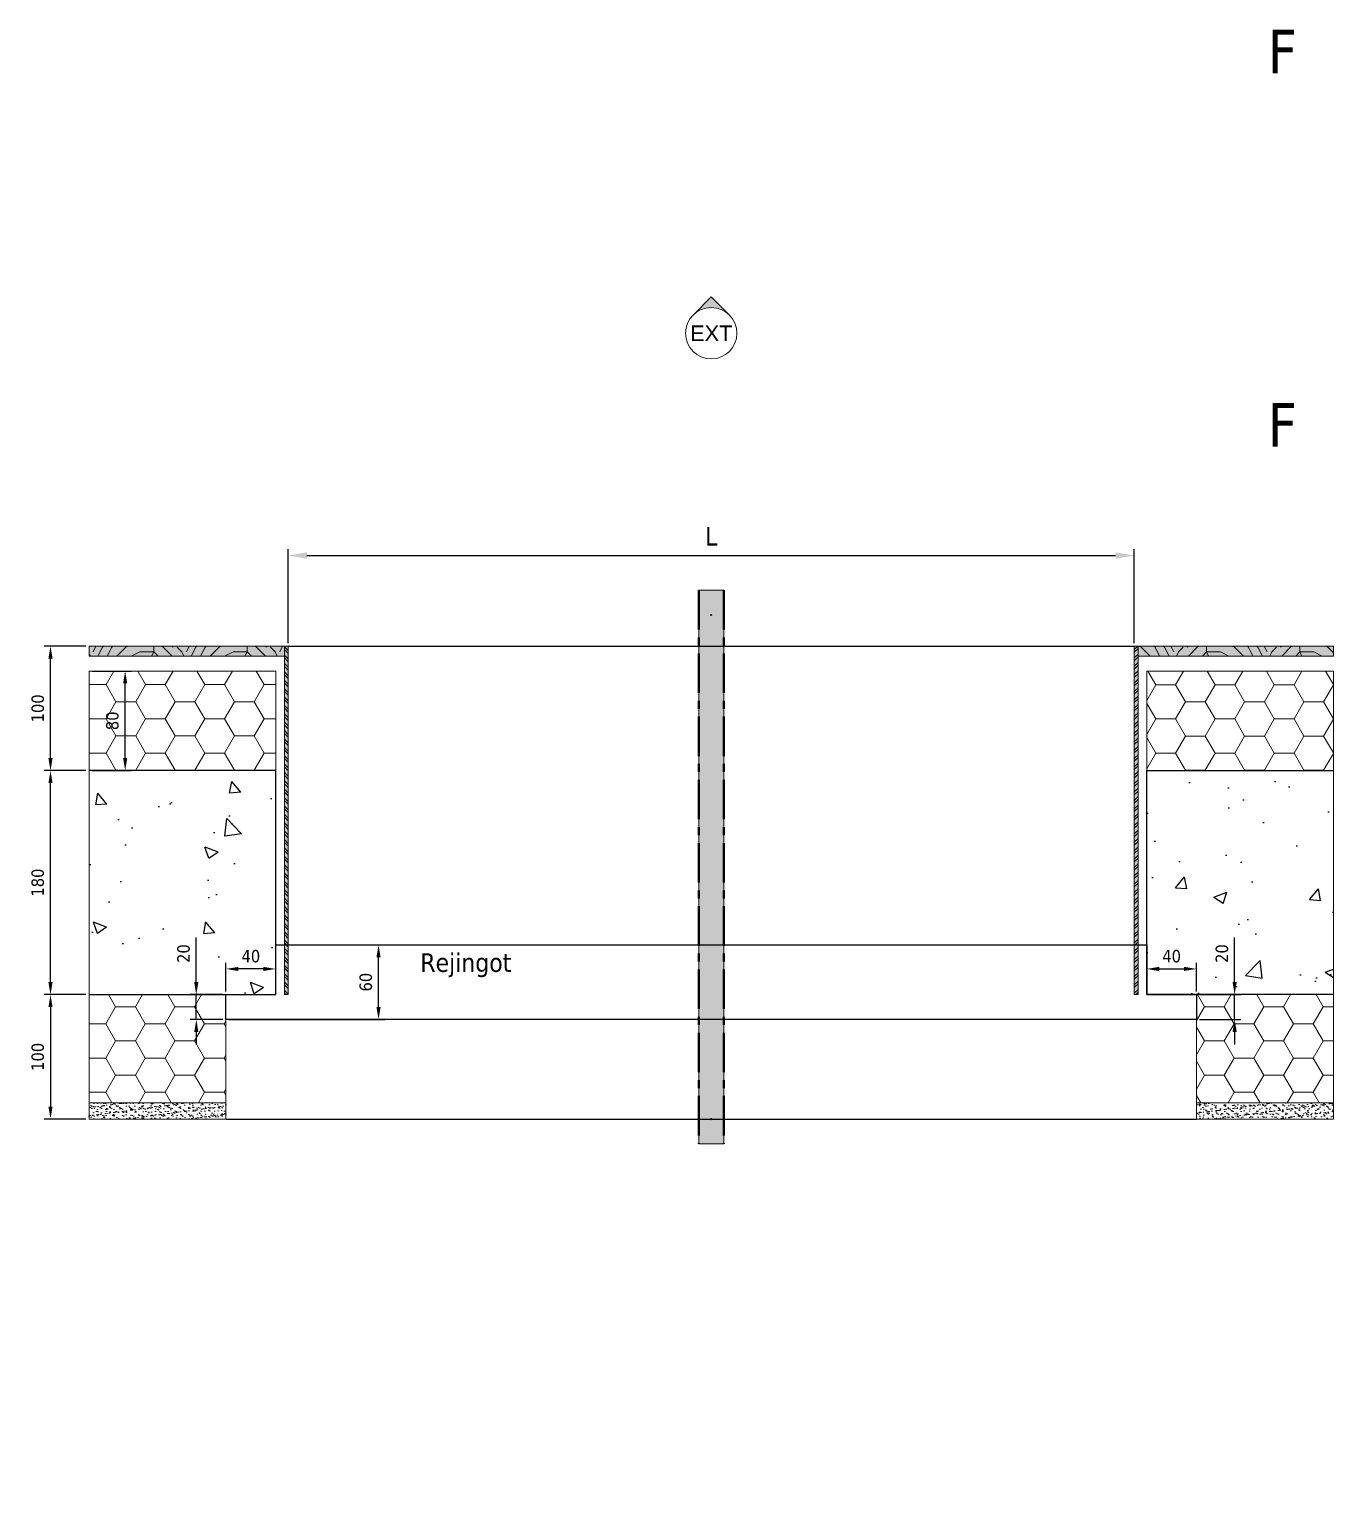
# Model space of a CAD drawing. Header units: millimetres. Extents: x -20000 to 230000, y -17405 to 24510.
# Drawn here: x 54452 to 55500, y 3733 to 4923 of the extents above; entities that cross this region are included whole.
import ezdxf
from ezdxf.enums import TextEntityAlignment as Align

# ---------------------------------------------------------------- set-up
doc = ezdxf.new("R2010")
doc.units = ezdxf.units.MM
doc.header["$PDMODE"] = 35
doc.header["$PDSIZE"] = 0.5
doc.linetypes.add('AXES', pattern=[50.800000000000004, 31.75, -6.35, 6.35, -6.35])
doc.layers.get('0').update_dxf_attribs({"lineweight": 13})
doc.layers.get('Defpoints').update_dxf_attribs({"true_color": 0xc2a584})
for name, color, linetype, lineweight in [('0 - 1 (validé)', 3, 'Continuous', 13), ('1 - Aluminium', 150, 'Continuous', 13), ('1 - Axe', 1, 'AXES', 0), ('1 - BETON', 251, 'Continuous', 25), ('1 - Bois', 44, 'Continuous', 13), ('1 - Cotation', 32, 'Continuous', 13), ('1 - Isolant', 132, 'Continuous', 13), ('1 - Platre', 252, 'Continuous', 13), ('1 - Texte', 7, 'Continuous', 13)]:
    doc.layers.add(name, color=color, linetype=linetype, lineweight=lineweight)
doc.layers.add('0 - Invisible', color=43, linetype='Continuous', lineweight=0, plot=False)
doc.layers.add('Non visible', color=163, linetype='Continuous', lineweight=25, plot=False)
doc.layers.add('1 - Cache', color=7, linetype='Continuous', lineweight=0, true_color=0xffffff)
doc.styles.get("Standard").update_dxf_attribs({"font": 'ARIALUNI.TTF'})
doc.styles.add('Texte Poralu', font='tahomabd.ttf')
doc.dimstyles.new('100 - 1000', dxfattribs={"dimtxt": 15, "dimasz": 15, "dimexe": 5, "dimexo": 2.5, "dimgap": 8, "dimtad": 1, "dimdec": 1, "dimtxsty": 'Texte Poralu', "dimcen": 10, "dimazin": 0, "dimtfac": 1, "dimtdec": 1, "dimtmove": 0, "dimatfit": 3, "dimfxl": 1, "dimarcsym": 0})
doc.dimstyles.new('30 - 1000', dxfattribs={"dimtxt": 10, "dimasz": 10, "dimexe": 5, "dimexo": 2.5, "dimgap": 5, "dimtad": 1, "dimdec": 1, "dimtxsty": 'Texte Poralu', "dimcen": 5, "dimazin": 0, "dimtfac": 1, "dimtdec": 1, "dimtmove": 0, "dimatfit": 3, "dimfxl": 1, "dimarcsym": 0})

# ---------------------------------------------------------------- blocks, each defined once
blk = doc.blocks.new('Cadre Coupe_Elev')
at = {"layer": 'Defpoints'}
blk.add_point((4999.999999999971, 3733.496620553549), dxfattribs=at)
at = {"color": 7}
blk.add_attdef('REPERE_1', text='', height=300, dxfattribs=at).set_placement((1000, 9000), align=Align.MIDDLE_CENTER)
at = {"layer": '1 - Texte', "color": 7}
for tag, p in [('DEFINITION1', (5000, 1200)), ('DEFINITION2', (5000, 800))]:
    blk.add_attdef(tag, text='', height=250, dxfattribs=at).set_placement(p, align=Align.MIDDLE_CENTER)
at = {"layer": 'Non visible', "style": 'Texte Poralu'}
for p in [(5447.11721373623, 4905.799125232807), (5447.11721373623, 4605.799125232807)]:
    blk.add_attdef('REPERE_2', text='', height=35, dxfattribs=at).set_placement(p, align=Align.MIDDLE_LEFT)
blk = doc.blocks.new('*U841')
at = {"layer": '1 - Isolant'}
h = blk.add_hatch(dxfattribs=at)
h.set_pattern_fill('HONEY', color=256, scale=5, style=0)
h.set_pattern_definition([(0, (110.0000906813123, 79.99999999999812), (23.8125, 13.748153225), [15.875, -31.75]), (120, (110.0000906813123, 79.99999999999812), (-23.81249994797095, 13.74815331511695), [15.87499999999995, -31.7499999999999]), (59.99999999999999, (110.0000906813123, 79.99999999999812), (5.202904551637744e-08, 27.49630654011694), [-31.75, 15.875])])
h.paths.add_polyline_path([(-149.9999933903616, 0), (0, -9.094947017729282e-13), (-8.952838470577262e-13, 79.99999999999818), (-149.9999933903625, 79.99999999999906)])
at = {"layer": '0 - Invisible'}
blk.add_lwpolyline([(-149.9999933903625, 79.99999999999906), (-149.9999933903616, 0)], dxfattribs=at)
at = {"layer": '1 - Isolant'}
blk.add_lwpolyline([(-149.9999933903616, 0), (0, 0), (0, 0), (0, -9.094947017729282e-13), (-8.952838470577262e-13, 79.99999999999818), (-149.9999933903625, 79.99999999999906)], dxfattribs=at)
blk = doc.blocks.new('*U1439')
at = {"layer": '1 - Isolant'}
h = blk.add_hatch(dxfattribs=at)
h.set_pattern_fill('HONEY', color=256, scale=5)
h.set_pattern_definition([(0, (204.9998914205589, -1.4210854715202e-14), (23.8125, 13.748153225), [15.875, -31.75]), (120, (204.9998914205589, -1.4210854715202e-14), (-23.81249994797095, 13.74815331511695), [15.87499999999996, -31.74999999999992]), (59.99999999999999, (204.9998914205589, -1.4210854715202e-14), (5.202904551637744e-08, 27.49630654011694), [-31.75, 15.875])])
h.paths.add_polyline_path([(-149.9999999999709, -87.00000000000001), (-149.9999999999709, 0), (-40.00007220401311, 0), (-40.00007220401311, -87.00000000000001)])
at = {"layer": '1 - Platre'}
h = blk.add_hatch(dxfattribs=at)
h.set_pattern_fill('AR-SAND', color=256, scale=0.1)
h.set_pattern_definition([(37.50000000000001, (204.9998914205589, -1.4210854715202e-14), (-0.1600031295984046, 4.894132373293424), [0, -3.860800000000001, 0, -4.318000000000001, 0, -4.1275]), (7.499999999999999, (204.9998914205589, -1.4210854715202e-14), (4.495232831380027, 7.168251005683543), [0, -2.0828, 0, -3.4798, 0, -1.3335]), (327.5, (201.875691420559, -1.4210854715202e-14), (7.90992370241458, 0.01437184678545691), [0, -1.27, 0, -4.572, 0, -5.969]), (317.5, (201.875691420559, -1.4210854715202e-14), (7.635564524722972, 2.229293232572162), [0, -0.635, 0, -2.9972, 0, -3.429])])
h.paths.add_polyline_path([(-149.9999999999709, -100), (-149.9999999999709, -87.00000000000001), (-40.00007220401311, -87.00000000000001), (-40.00007220401311, -100)])
at = {"layer": '0 - Invisible'}
for points in [[(-149.9999999999709, -87.00000000000001), (-149.9999999999709, 0)], [(-149.9999999999709, -100), (-149.9999999999709, -87.00000000000001)]]:
    blk.add_lwpolyline(points, dxfattribs=at)
at = {"layer": '1 - Isolant'}
blk.add_lwpolyline([(-149.9999999999709, 0), (-40.00007220401311, 0), (-40.00007220401311, -87.00000000000001), (-149.9999999999709, -87.00000000000001)], dxfattribs=at)
at = {"layer": '1 - Platre'}
blk.add_lwpolyline([(-149.9999999999709, -87.00000000000001), (-40.00007220401311, -87.00000000000001), (-40.00007220401311, -100), (-149.9999999999709, -100)], dxfattribs=at)
blk = doc.blocks.new('*U1440')
at = {"layer": '1 - Isolant'}
h = blk.add_hatch(dxfattribs=at)
h.set_pattern_fill('HONEY', color=256, scale=5)
h.set_pattern_definition([(0, (79.99994836091537, -1.4210854715202e-14), (23.8125, 13.748153225), [15.875, -31.75]), (120, (79.99994836091537, -1.4210854715202e-14), (-23.81249994797095, 13.74815331511695), [15.87499999999996, -31.74999999999991]), (59.99999999999999, (79.99994836091537, -1.4210854715202e-14), (5.202904551637744e-08, 27.49630654011694), [-31.75, 15.875])])
h.paths.add_polyline_path([(150.0000385328185, -87.00000000000001), (150.0000385328185, 0), (39.99990982809688, 0), (39.99990982809688, -87.00000000000001)])
at = {"layer": '1 - Platre'}
h = blk.add_hatch(dxfattribs=at)
h.set_pattern_fill('AR-SAND', color=256, scale=0.1)
h.set_pattern_definition([(37.50000000000001, (79.99994836091537, -1.4210854715202e-14), (-0.1600031295984046, 4.894132373293424), [0, -3.860800000000001, 0, -4.318000000000001, 0, -4.1275]), (7.499999999999999, (79.99994836091537, -1.4210854715202e-14), (4.495232831380027, 7.168251005683543), [0, -2.0828, 0, -3.4798, 0, -1.3335]), (327.5, (76.87574836091537, -1.4210854715202e-14), (7.90992370241458, 0.01437184678545691), [0, -1.27, 0, -4.572, 0, -5.969]), (317.5, (76.87574836091537, -1.4210854715202e-14), (7.635564524722972, 2.229293232572162), [0, -0.635, 0, -2.9972, 0, -3.429])])
h.paths.add_polyline_path([(150.0000385328185, -100), (150.0000385328185, -87.00000000000001), (39.99990982809688, -87.00000000000001), (39.99990982809688, -100)])
at = {"layer": '0 - Invisible'}
for points in [[(150.0000385328185, -87.00000000000001), (150.0000385328185, 0)], [(150.0000385328185, -100), (150.0000385328185, -87.00000000000001)]]:
    blk.add_lwpolyline(points, dxfattribs=at)
at = {"layer": '1 - Isolant'}
blk.add_lwpolyline([(150.0000385328185, 0), (39.99990982809688, 0), (39.99990982809688, -87.00000000000001), (150.0000385328185, -87.00000000000001)], dxfattribs=at)
at = {"layer": '1 - Platre'}
blk.add_lwpolyline([(150.0000385328185, -87.00000000000001), (39.99990982809688, -87.00000000000001), (39.99990982809688, -100), (150.0000385328185, -100)], dxfattribs=at)
blk = doc.blocks.new('*U842')
at = {"layer": '1 - Isolant'}
h = blk.add_hatch(dxfattribs=at)
h.set_pattern_fill('HONEY', color=256, scale=5, style=0)
h.set_pattern_definition([(0, (110.0000906813141, 79.99999999999812), (23.8125, 13.748153225), [15.875, -31.75]), (120, (110.0000906813141, 79.99999999999812), (-23.81249994797095, 13.74815331511695), [15.87499999999995, -31.7499999999999]), (59.99999999999999, (110.0000906813141, 79.99999999999812), (5.202904551637744e-08, 27.49630654011694), [-31.75, 15.875])])
h.paths.add_polyline_path([(-149.9999933903616, 0), (1.818989403545856e-12, -9.094947017729282e-13), (9.237055564881302e-13, 79.99999999999818), (-149.9999933903625, 79.99999999999906)])
at = {"layer": '0 - Invisible'}
blk.add_lwpolyline([(-149.9999933903625, 79.99999999999906), (-149.9999933903616, 0)], dxfattribs=at)
at = {"layer": '1 - Isolant'}
blk.add_lwpolyline([(-149.9999933903616, 0), (0, 0), (0, 0), (1.818989403545856e-12, -9.094947017729282e-13), (9.237055564881302e-13, 79.99999999999818), (-149.9999933903625, 79.99999999999906)], dxfattribs=at)
blk = doc.blocks.new('*U189')
h = blk.add_hatch(color=256)
edge = h.paths.add_edge_path()
edge.add_line((-2.072522045462071e-13, 29.16815472393788), (-14.58407736196905, 14.58407736197051))
edge.add_arc((1.103117597267565e-11, -1.326938559031979e-11), 20.62500000001327, 90.00000000003098, 134.9999999999927, ccw=False)
edge.add_arc((-8.900435943814897e-12, -8.125056183416809e-12), 20.62500000000813, 45.00000000000222, 89.99999999997573, ccw=False)
edge.add_line((14.58407736196884, 14.58407736197071), (-2.060573933704291e-13, 29.16815472393788))
for p, q in [((0.00170546913411465, 29.16815472393787), (-14.58407736197124, 14.58407736196831)), ((14.58407736196884, 14.58407736197071), (0.00170546913411465, 29.16815472393787))]:
    blk.add_line(p, q)
blk.add_circle((0, 0), 20.625)
at = {"insert": (0, 0), "char_height": 12.5, "attachment_point": 5}
blk.add_mtext('EXT', dxfattribs=at)
blk = doc.blocks.new('*D1475')
at = {"layer": '1 - Cotation', "color": 0, "lineweight": -2, "transparency": 16777216}
for p, q in [((54660.00011916106, 4430.428411648889), (54660.00011916106, 4505.743385365207)), ((54675.00011916106, 4500.743385365207), (55324.9999502224, 4500.743385365207)), ((55339.9999502224, 4430.428411648878), (55339.9999502224, 4505.743385365207))]:
    blk.add_line(p, q, dxfattribs=at)
at = {"layer": '1 - Cotation', "color": 0, "transparency": 16777216}
for points in [[(54675.00011916106, 4503.243385365207), (54675.00011916106, 4498.243385365207), (54660.00011916106, 4500.743385365207)], [(55324.9999502224, 4503.243385365207), (55324.9999502224, 4498.243385365207), (55339.9999502224, 4500.743385365207)]]:
    blk.add_solid(points, dxfattribs=at)
at = {"layer": 'Defpoints', "color": 0, "transparency": 16777216}
for p in [(55339.9999502224, 4500.743385365207), (54660.00011916106, 4427.928411648889), (55339.9999502224, 4427.928411648878)]:
    blk.add_point(p, dxfattribs=at)
at = {"layer": '1 - Cotation', "color": 0, "transparency": 16777216, "insert": (55000.00003469173, 4516.243385365207), "char_height": 15, "attachment_point": 5, "style": 'Texte Poralu'}
blk.add_mtext('L', dxfattribs=at)
blk = doc.blocks.new('*U834')
at = {"layer": '1 - BETON'}
h = blk.add_hatch(dxfattribs=at)
h.set_pattern_fill('CONCRETE', color=256, scale=15, style=0, pattern_type=2)
h.set_pattern_definition([(49.99999999999999, (-49.99996146718152, -20.00000000000003), (107.589027390113, -9.412820247389266), [11.25, -123.75]), (355, (-49.99996146718152, -20.00000000000003), (-20.81270004195, 112.8288200550018), [9, -99]), (100.4514, (-41.03420946718152, -20.78440100000003), (86.77640725710323, 103.415931309143), [9.5610285, -105.1713168]), (46.18420000000002, (-49.99996146718152, 9.999999999999977), (160.0861572938467, -24.82785214935271), [16.87499999999996, -185.6249999999997]), (96.6356, (-36.65944971718152, 7.931003949999974), (140.1994058323055, 146.1176806350663), [14.3415432, -157.75695]), (351.1842, (-49.99996146718152, 9.999999999999977), (140.1992917700441, 146.1177901387987), [13.5, -148.5]), (21, (-34.99996146718152, 2.499999999999975), (89.53605781776925, -60.39283359980082), [11.25, -123.75]), (326.0000000000001, (-34.99996146718152, 2.499999999999975), (36.49729978823726, 108.772506757028), [9, -99]), (71.4514, (-27.53862651718151, -2.532740900000025), (126.0333942872235, 48.37957450649286), [9.5610285, -105.1713168]), (37.50000000000001, (-49.99996146718152, -20.00000000000003), (1.8239782975936, 49.93407807469672), [0, -97.8, 0, -100.5, 0, -99.375]), (7.499999999999999, (-49.99996146718152, -20.00000000000003), (39.46043061632229, 59.16175678235403), [0, -57.3, 0, -95.55, 0, -37.875]), (327.5, (-83.44996146718152, -20.00000000000003), (80.07336542586135, -3.383230760156963), [0, -37.5, 0, -117, 0, -155.25]), (317.5, (-98.44996146718152, -20.00000000000003), (87.47792540135794, 15.01574734984766), [0, -48.75, 0, -77.69999999999999, 0, -110.25])])
h.paths.add_polyline_path([(150.0000385328185, 179.9999999999999), (150.0000385328185, 0), (0, 0), (0, 180)])
at = {"layer": '0 - Invisible'}
blk.add_lwpolyline([(150.0000385328185, 179.9999999999999), (150.0000385328185, 0)], dxfattribs=at)
at = {"layer": '1 - BETON'}
blk.add_lwpolyline([(150.0000385328185, 0), (0, 0), (0, 180), (150.0000385328185, 179.9999999999999)], dxfattribs=at)
blk = doc.blocks.new('*U833')
at = {"layer": '1 - BETON'}
h = blk.add_hatch(dxfattribs=at)
h.set_pattern_fill('CONCRETE', color=256, scale=15, style=0, pattern_type=2)
h.set_pattern_definition([(49.99999999999999, (-50.00000000000003, -20.00000000000003), (107.589027390113, -9.412820247389266), [11.25, -123.75]), (355, (-50.00000000000003, -20.00000000000003), (-20.81270004195, 112.8288200550018), [9, -99]), (100.4514, (-41.03424800000003, -20.78440100000002), (86.77640725710323, 103.415931309143), [9.5610285, -105.1713168]), (46.18420000000002, (-50.00000000000003, 9.999999999999977), (160.0861572938467, -24.82785214935271), [16.87499999999996, -185.6249999999997]), (96.6356, (-36.65948825000003, 7.931003949999974), (140.1994058323055, 146.1176806350663), [14.3415432, -157.75695]), (351.1842, (-50.00000000000003, 9.999999999999977), (140.1992917700441, 146.1177901387987), [13.5, -148.5]), (21, (-35.00000000000003, 2.499999999999975), (89.53605781776925, -60.39283359980082), [11.25, -123.75]), (326.0000000000001, (-35.00000000000003, 2.499999999999975), (36.49729978823726, 108.772506757028), [9, -99]), (71.4514, (-27.53866505000002, -2.532740900000025), (126.0333942872235, 48.37957450649286), [9.5610285, -105.1713168]), (37.50000000000001, (-50.00000000000003, -20.00000000000003), (1.8239782975936, 49.93407807469672), [0, -97.8, 0, -100.5, 0, -99.375]), (7.499999999999999, (-50.00000000000003, -20.00000000000003), (39.46043061632229, 59.16175678235403), [0, -57.3, 0, -95.55, 0, -37.875]), (327.5, (-83.45000000000003, -20.00000000000003), (80.07336542586135, -3.383230760156963), [0, -37.5, 0, -117, 0, -155.25]), (317.5, (-98.45000000000003, -20.00000000000003), (87.47792540135794, 15.01574734984766), [0, -48.75, 0, -77.69999999999999, 0, -110.25])])
h.paths.add_polyline_path([(150, 179.9999999999999), (150, 0), (0, 0), (0, 180)])
at = {"layer": '0 - Invisible'}
blk.add_lwpolyline([(150, 179.9999999999999), (150, 0)], dxfattribs=at)
at = {"layer": '1 - BETON'}
blk.add_lwpolyline([(150, 0), (0, 0), (0, 180), (150, 179.9999999999999)], dxfattribs=at)
blk = doc.blocks.new('*D1476')
at = {"layer": 'Defpoints', "color": 0, "lineweight": -2, "transparency": 16777216}
for p, q in [((54497.5, 4327.928406744617), (54463.97946895147, 4327.928406744617)), ((54468.97946895147, 4157.928406744617), (54468.97946895147, 4317.928406744617)), ((54497.5, 4147.928406744617), (54463.97946895147, 4147.928406744617))]:
    blk.add_line(p, q, dxfattribs=at)
at = {"layer": 'Defpoints', "color": 0, "transparency": 16777216}
for p in [(54468.97946895147, 4327.928406744617), (54500, 4327.928406744617), (54500, 4147.928406744617)]:
    blk.add_point(p, dxfattribs=at)
for points in [[(54467.3128022848, 4317.928406744617), (54470.64613561813, 4317.928406744617), (54468.97946895147, 4327.928406744617)], [(54467.3128022848, 4157.928406744617), (54470.64613561813, 4157.928406744617), (54468.97946895147, 4147.928406744617)]]:
    blk.add_solid(points, dxfattribs=at)
at = {"layer": 'Defpoints', "color": 0, "transparency": 16777216, "insert": (54458.7511277829, 4237.928406744625), "char_height": 10, "attachment_point": 5, "rotation": 90, "style": 'Texte Poralu'}
blk.add_mtext('180', dxfattribs=at)
blk = doc.blocks.new('*D1477')
at = {"layer": '1 - Cotation', "color": 0, "lineweight": -2, "transparency": 16777216}
for p, q in [((54497.50000000003, 4147.928406744617), (54463.97946895147, 4147.928406744617)), ((54468.97946895147, 4137.928406744617), (54468.97946895147, 4057.928406744617)), ((54497.50000000003, 4047.928406744617), (54463.97946895147, 4047.928406744617))]:
    blk.add_line(p, q, dxfattribs=at)
at = {"layer": '1 - Cotation', "color": 0, "transparency": 16777216}
for points in [[(54467.3128022848, 4137.928406744617), (54470.64613561813, 4137.928406744617), (54468.97946895147, 4147.928406744617)], [(54467.3128022848, 4057.928406744617), (54470.64613561813, 4057.928406744617), (54468.97946895147, 4047.928406744617)]]:
    blk.add_solid(points, dxfattribs=at)
at = {"layer": 'Defpoints', "color": 0, "transparency": 16777216}
for p in [(54500.00000000003, 4147.928406744617), (54468.97946895147, 4047.928406744617), (54500.00000000003, 4047.928406744617)]:
    blk.add_point(p, dxfattribs=at)
at = {"layer": '1 - Cotation', "color": 0, "transparency": 16777216, "insert": (54458.77463349143, 4097.928406744625), "char_height": 10, "attachment_point": 5, "rotation": 90, "style": 'Texte Poralu'}
blk.add_mtext('100', dxfattribs=at)
blk = doc.blocks.new('*D1478')
at = {"layer": '1 - Cotation', "color": 0, "lineweight": -2, "transparency": 16777216}
for p, q in [((54652.49990372798, 4187.928406744628), (54737.62179106493, 4187.928406744628)), ((54732.62179106493, 4137.928406744617), (54732.62179106493, 4177.928406744628)), ((54612.49992779599, 4127.928406744617), (54737.62179106493, 4127.928406744617))]:
    blk.add_line(p, q, dxfattribs=at)
at = {"layer": '1 - Cotation', "color": 0, "transparency": 16777216}
for points in [[(54730.95512439826, 4177.928406744628), (54734.28845773159, 4177.928406744628), (54732.62179106493, 4187.928406744628)], [(54730.95512439826, 4137.928406744617), (54734.28845773159, 4137.928406744617), (54732.62179106493, 4127.928406744617)]]:
    blk.add_solid(points, dxfattribs=at)
at = {"layer": 'Defpoints', "color": 0, "transparency": 16777216}
for p in [(54649.99990372798, 4187.928406744628), (54732.62179106493, 4187.928406744628), (54609.99992779599, 4127.928406744617)]:
    blk.add_point(p, dxfattribs=at)
at = {"layer": '1 - Cotation', "color": 0, "transparency": 16777216, "insert": (54722.41695560489, 4157.928406744631), "char_height": 10, "attachment_point": 5, "rotation": 90, "style": 'Texte Poralu'}
blk.add_mtext('60', dxfattribs=at)
blk = doc.blocks.new('*D1479')
at = {"layer": 'Defpoints', "color": 0, "lineweight": -2, "transparency": 16777216}
for p, q in [((54497.49984736393, 4427.927998227089), (54463.97946895147, 4427.927998227089)), ((54468.97946895147, 4337.928406744617), (54468.97946895147, 4417.927998227089)), ((54497.5, 4327.928406744617), (54463.97946895147, 4327.928406744617))]:
    blk.add_line(p, q, dxfattribs=at)
at = {"layer": 'Defpoints', "color": 0, "transparency": 16777216}
for p in [(54468.97946895147, 4427.927998227089), (54499.99984736393, 4427.927998227089), (54500, 4327.928406744617)]:
    blk.add_point(p, dxfattribs=at)
for points in [[(54467.3128022848, 4417.927998227089), (54470.64613561813, 4417.927998227089), (54468.97946895147, 4427.927998227089)], [(54467.3128022848, 4337.928406744617), (54470.64613561813, 4337.928406744617), (54468.97946895147, 4327.928406744617)]]:
    blk.add_solid(points, dxfattribs=at)
at = {"layer": 'Defpoints', "color": 0, "transparency": 16777216, "insert": (54458.77463349143, 4377.928202485861), "char_height": 10, "attachment_point": 5, "rotation": 90, "style": 'Texte Poralu'}
blk.add_mtext('100', dxfattribs=at)
blk = doc.blocks.new('*U844')
at = {"layer": '1 - Aluminium'}
h = blk.add_hatch(dxfattribs=at)
h.set_pattern_fill('ANSI32,_I', color=256, scale=0.5, style=2)
h.set_pattern_definition([(45, (-67442.98265020993, -44957.63873603865), (-3.367596045400933, 3.367596045400933), []), (45, (-67440.73758520994, -44957.63873603865), (-3.367596045400933, 3.367596045400933), [])])
h.paths.add_polyline_path([(0, 0), (3, 0), (3, 280.0000049042504), (0, 280.0000049042504)])
at = {"layer": '1 - Cache'}
h = blk.add_hatch(color=256, dxfattribs=at)
h.dxf.hatch_style = 2
h.paths.add_polyline_path([(0, 0), (3, 0), (3, 280.0000049042504), (0, 280.0000049042504)])
at = {"layer": '1 - Aluminium'}
blk.add_lwpolyline([(0, 0), (3, 0), (3, 280.0000049042504), (0, 280.0000049042504)], close=True, dxfattribs=at)
blk = doc.blocks.new('*U843')
at = {"layer": '1 - Bois'}
h = blk.add_hatch(dxfattribs=at)
h.set_pattern_fill('352', color=256, scale=75, style=0, pattern_type=2)
h.set_pattern_definition([(0, (158.2501443578496, -17), (75, 75), [22.5, -52.5]), (0, (158.2501443578496, -13.25), (75, 75), [22.5, -52.5]), (0, (162.0001443578496, -5.75), (75, 75), [15, -60]), (0, (165.7501443578496, 1.75), (75, 75), [11.25, -63.75]), (0, (165.7501443578496, 9.25), (75, 75), [7.5, -67.5]), (0, (147.0001443578496, 16.75), (75, 75), [3.75, -18.75, 3.75, -48.75]), (0, (158.2501443578496, 20.5), (75, 75), [3.75, -30, 11.25, -30]), (0, (173.2501443578496, 24.25), (75, 75), [3.75, -3.75, 3.75, -63.75]), (0, (169.5001443578496, 28), (75, 75), [3.75, -71.25]), (0, (165.7501443578496, 35.5), (75, 75), [11.25, -63.75]), (0, (165.7501443578496, 43), (75, 75), [15, -60]), (0, (162.0001443578496, 50.5), (75, 75), [18.75, -22.5, 3.75, -30]), (90, (132.0001443578496, 5.5), (-74.99999999999999, 75), [3.75, -7.5, 18.75, -45]), (90, (135.7501443578496, 13), (-74.99999999999999, 75), [3.75, -3.75, 11.25, -56.25]), (90, (139.5001443578496, 43), (-74.99999999999999, 75), [7.5, -67.5]), (90, (143.2501443578496, 13), (-74.99999999999999, 75), [15, -22.5, 3.75, -33.75]), (90, (147.0001443578496, 54.25), (-74.99999999999999, 75), [3.75, -71.25]), (90, (150.7501443578496, 16.75), (-74.99999999999999, 75), [11.25, -63.75]), (90, (158.2501443578496, 20.5), (-74.99999999999999, 75), [7.5, -67.5]), (90, (165.7501443578496, 20.5), (-74.99999999999999, 75), [3.75, -11.25, 11.25, -48.75]), (90, (169.5001443578496, 24.25), (-74.99999999999999, 75), [3.75, -71.25]), (90, (173.2501443578496, 9.25), (-74.99999999999999, 75), [10.5, -64.5]), (90, (177.0001443578496, -5.75), (-74.99999999999999, 75), [7.5, -67.5]), (90, (184.5001443578496, 24.25), (-74.99999999999999, 75), [3.75, -71.25]), (90, (192.0001443578496, 20.5), (-74.99999999999999, 75), [11.25, -63.75]), (90, (199.5001443578496, 20.5), (-74.99999999999999, 75), [11.25, -63.75]), (45, (188.2501443578496, -9.5), (8.326672684688674e-15, 75.00000000142686), [5.30325, -5.30325, 5.30325, -90.15626715]), (45, (173.2501443578496, 9.25), (8.326672684688674e-15, 75.00000000142686), [10.6065, -95.45951715]), (45, (143.2501443578496, 46.75), (8.326672684688674e-15, 75.00000000142686), [10.6065, -95.45951715]), (45, (158.2501443578496, 28), (8.326672684688674e-15, 75.00000000142686), [10.6065, -95.45951715]), (45, (162.0001443578496, 13), (8.326672684688674e-15, 75.00000000142686), [10.6065, -95.45951715]), (45, (184.5001443578496, -2), (8.326672684688674e-15, 75.00000000142686), [10.6065, -95.45951715]), (45, (177.0001443578496, 1.75), (8.326672684688674e-15, 75.00000000142686), [15.9099, -90.15611715]), (45, (154.5001443578496, 35.5), (8.326672684688674e-15, 75.00000000142686), [5.30325, -100.76276715]), (45, (150.7501443578496, 43), (8.326672684688674e-15, 75.00000000142686), [5.30325, -100.76276715]), (45, (180.7501443578496, 43), (8.326672684688674e-15, 75.00000000142686), [5.30325, -100.76276715]), (45, (150.7501443578496, 5.5), (8.326672684688674e-15, 75.00000000142686), [5.30325, -100.76276715]), (45, (192.0001443578496, 31.75), (8.326672684688674e-15, 75.00000000142686), [5.30325, -100.76276715]), (45, (165.7501443578496, 24.25), (8.326672684688674e-15, 75.00000000142686), [5.30325, -100.76276715]), (45, (173.2501443578496, 31.75), (8.326672684688674e-15, 75.00000000142686), [5.30325, -100.76276715]), (135, (169.5001443578496, 16.75), (-75.00000000142686, 8.326672684688674e-15), [5.30325, -5.30325, 15.9099, -79.54961714999999]), (135, (180.7501443578496, 16.75), (-75.00000000142686, 8.326672684688674e-15), [5.30325, -100.76276715]), (135, (180.7501443578496, -9.5), (-75.00000000142686, 8.326672684688674e-15), [5.30325, -100.76276715]), (135, (165.7501443578496, 9.25), (-75.00000000142686, 8.326672684688674e-15), [5.30325, -100.76276715]), (135, (177.0001443578496, 24.25), (-75.00000000142686, 8.326672684688674e-15), [5.30325, -100.76276715]), (135, (158.2501443578496, 5.5), (-75.00000000142686, 8.326672684688674e-15), [5.30325, -100.76276715]), (135, (188.2501443578496, 5.5), (-75.00000000142686, 8.326672684688674e-15), [5.30325, -100.76276715]), (135, (135.7501443578496, -17), (-75.00000000142686, 8.326672684688674e-15), [5.30325, -100.76276715]), (135, (139.5001443578496, -13.25), (-75.00000000142686, 8.326672684688674e-15), [10.6065, -95.45951715]), (135, (143.2501443578496, -9.5), (-75.00000000142686, 8.326672684688674e-15), [10.6065, -95.45951715]), (135, (150.7501443578496, -9.5), (-75.00000000142686, 8.326672684688674e-15), [10.6065, -95.45951715]), (135, (154.5001443578496, -2), (-75.00000000142686, 8.326672684688674e-15), [10.6065, -95.45951715]), (135, (184.5001443578496, 28), (-75.00000000142686, 8.326672684688674e-15), [10.6065, -95.45951715]), (135, (199.5001443578496, -9.5), (-75.00000000142686, 8.326672684688674e-15), [10.6065, -95.45951715]), (135, (203.2501443578496, 50.5), (-75.00000000142686, 8.326672684688674e-15), [10.6065, -95.45951715]), (135, (203.2501443578496, 43), (-75.00000000142686, 8.326672684688674e-15), [10.6065, -95.45951715]), (135, (195.7501443578496, 39.25), (-75.00000000142686, 8.326672684688674e-15), [10.6065, -95.45951715]), (135, (143.2501443578496, 39.25), (-75.00000000142686, 8.326672684688674e-15), [15.9099, -90.15611715]), (135, (192.0001443578496, 31.75), (-75.00000000142686, 8.326672684688674e-15), [15.9099, -90.15611715]), (26.56505119999999, (150.7501443578496, 54.25), (75.00000000000706, 3.000483611570459e-08), [8.385, -159.320098275]), (26.56505119999999, (150.7501443578496, 16.75), (75.00000000000706, 3.000483611570459e-08), [8.385, -159.320098275]), (26.56505119999999, (158.2501443578496, 39.25), (75.00000000000706, 3.000483611570459e-08), [8.385, -159.320098275]), (26.56505119999999, (180.7501443578496, -13.25), (75.00000000000706, 3.000483611570459e-08), [8.385, -159.320098275]), (26.56505119999999, (177.0001443578496, -5.75), (75.00000000000706, 3.000483611570459e-08), [8.385, -159.320098275]), (26.56505119999999, (154.5001443578496, 9.25), (75.00000000000706, 3.000483611570459e-08), [8.385, -159.320098275]), (26.56505119999999, (154.5001443578496, 46.75), (75.00000000000706, 3.000483611570459e-08), [8.385, -159.320098275]), (26.56505119999999, (177.0001443578496, 24.25), (75.00000000000706, 3.000483611570459e-08), [16.77, -150.935098275]), (63.43494882, (177.0001443578496, 35.5), (3.824898731075166e-09, 75.00000000000705), [8.384999999999982, -159.3200982749997]), (63.43494882, (188.2501443578496, 13), (3.824898731075166e-09, 75.00000000000705), [8.384999999999982, -159.3200982749997]), (63.43494882, (150.7501443578496, 28), (3.824898731075166e-09, 75.00000000000705), [8.384999999999982, -159.3200982749997]), (63.43494882, (135.7501443578496, 31.75), (3.824898731075166e-09, 75.00000000000705), [8.384999999999982, -159.3200982749997]), (63.43494882, (180.7501443578496, 16.75), (3.824898731075166e-09, 75.00000000000705), [8.384999999999982, -159.3200982749997]), (63.43494882, (173.2501443578496, 16.75), (3.824898731075166e-09, 75.00000000000705), [8.384999999999982, -159.3200982749997]), (63.43494882, (143.2501443578496, 28), (3.824898731075166e-09, 75.00000000000705), [16.76999999999996, -150.9350982749997]), (63.43494882, (199.5001443578496, 1.75), (3.824898731075166e-09, 75.00000000000705), [16.76999999999996, -150.9350982749997]), (63.43494882, (192.0001443578496, 5.5), (3.824898731075166e-09, 75.00000000000705), [16.76999999999996, -150.9350982749997]), (116.5650512, (132.0001443578496, -5.75), (-3.000486109572265e-08, 75.00000000000705), [8.384999999999982, -159.3200982749997]), (116.5650512, (132.0001443578496, 35.5), (-3.000486109572265e-08, 75.00000000000705), [8.384999999999982, -159.3200982749997]), (116.5650512, (147.0001443578496, -17), (-3.000486109572265e-08, 75.00000000000705), [8.384999999999982, -159.3200982749997]), (116.5650512, (139.5001443578496, 50.5), (-3.000486109572265e-08, 75.00000000000705), [8.384999999999982, -159.3200982749997]), (116.5650512, (147.0001443578496, 5.5), (-3.000486109572265e-08, 75.00000000000705), [8.384999999999982, -159.3200982749997]), (116.5650512, (162.0001443578496, 13), (-3.000486109572265e-08, 75.00000000000705), [8.384999999999982, -159.3200982749997]), (116.5650512, (169.5001443578496, 28), (-3.000486109572265e-08, 75.00000000000705), [8.384999999999982, -159.3200982749997]), (116.5650512, (135.7501443578496, -2), (2.408598827469133e-05, 75.00001205800363), [8.384999999999982, -159.3200982749997]), (116.5650512, (154.5001443578496, 9.25), (-3.000486109572265e-08, 75.00000000000705), [8.384999999999982, -159.3200982749997]), (116.5650512, (177.0001443578496, 1.75), (-3.000486109572265e-08, 75.00000000000705), [8.384999999999982, -159.3200982749997]), (116.5650512, (184.5001443578496, 9.25), (-3.000486109572265e-08, 75.00000000000705), [8.384999999999982, -159.3200982749997]), (116.5650512, (199.5001443578496, 31.75), (-3.000486109572265e-08, 75.00000000000705), [8.384999999999982, -159.3200982749997]), (116.5650512, (143.2501443578496, 54.25), (-3.000486109572265e-08, 75.00000000000705), [8.384999999999982, -159.3200982749997]), (116.5650512, (132.0001443578496, 50.5), (-3.000486109572265e-08, 75.00000000000705), [16.76999999999996, -150.9350982749997]), (116.5650512, (143.2501443578496, -2), (-3.000486109572265e-08, 75.00000000000705), [16.76999999999996, -150.9350982749997]), (153.43494882, (132.0001443578496, -13.25), (-75.00000000000705, 3.82492371109322e-09), [8.385, -159.320098275]), (153.43494882, (195.7501443578496, -17), (-75.00000000000705, 3.82492371109322e-09), [8.385, -159.320098275]), (153.43494882, (192.0001443578496, 20.5), (-75.00000000000705, 3.82492371109322e-09), [8.385, -159.320098275]), (153.43494882, (162.0001443578496, -5.75), (-75.00000000000705, 3.82492371109322e-09), [8.385, -159.320098275]), (153.43494882, (158.2501443578496, -13.25), (-75.00000000000705, 3.82492371109322e-09), [8.385, -159.320098275]), (153.43494882, (165.7501443578496, 1.75), (-75.00000000000705, 3.82492371109322e-09), [8.385, -159.320098275]), (153.43494882, (188.2501443578496, 46.75), (-75.00000000000705, 3.82492371109322e-09), [8.385, -159.320098275]), (153.43494882, (195.7501443578496, 50.5), (-75.00000000000705, 3.82492371109322e-09), [16.77, -150.935098275])])
h.paths.add_polyline_path([(0, 0), (157.0001443578496, 0), (157.0001443578496, 8), (0, 8)])
at = {"layer": '1 - Cache'}
h = blk.add_hatch(color=256, dxfattribs=at)
h.dxf.hatch_style = 2
h.paths.add_polyline_path([(0, 0), (157.0001443578496, 0), (157.0001443578496, 8), (0, 8)])
at = {"layer": '1 - Bois'}
blk.add_lwpolyline([(0, 0), (157.0001443578496, 0), (157.0001443578496, 8), (0, 8)], close=True, dxfattribs=at)
blk = doc.blocks.new('*D1480')
at = {"layer": 'Defpoints', "color": 0, "lineweight": -2, "transparency": 16777216}
for p, q in [((54502.49997480332, 4407.928301654999), (54534.0047914788, 4407.928301654999)), ((54529.0047914788, 4337.928301655019), (54529.0047914788, 4397.928301654999)), ((54502.5000308511, 4327.928301655019), (54534.0047914788, 4327.928301655019))]:
    blk.add_line(p, q, dxfattribs=at)
at = {"layer": 'Defpoints', "color": 0, "transparency": 16777216}
for p in [(54499.99997480332, 4407.928301654999), (54529.0047914788, 4407.928301654999), (54500.0000308511, 4327.928301655019)]:
    blk.add_point(p, dxfattribs=at)
for points in [[(54527.33812481214, 4397.928301654999), (54530.67145814547, 4397.928301654999), (54529.0047914788, 4407.928301654999)], [(54527.33812481214, 4337.928301655019), (54530.67145814547, 4337.928301655019), (54529.0047914788, 4327.928301655019)]]:
    blk.add_solid(points, dxfattribs=at)
at = {"layer": 'Defpoints', "color": 0, "transparency": 16777216, "insert": (54518.77645031023, 4367.928301655017), "char_height": 10, "attachment_point": 5, "rotation": 90, "style": 'Texte Poralu'}
blk.add_mtext('80', dxfattribs=at)
blk = doc.blocks.new('*D1481')
at = {"layer": '1 - Cotation', "color": 0, "lineweight": -2, "transparency": 16777216}
for p, q in [((54610, 4150.428406744617), (54610, 4173.551336453995)), ((54640, 4168.551336453995), (54620, 4168.551336453995)), ((54650, 4150.428406744617), (54650, 4173.551336453995))]:
    blk.add_line(p, q, dxfattribs=at)
at = {"layer": '1 - Cotation', "color": 0, "transparency": 16777216}
for points in [[(54620, 4170.218003120662), (54620, 4166.884669787328), (54610, 4168.551336453995)], [(54640, 4170.218003120662), (54640, 4166.884669787328), (54650, 4168.551336453995)]]:
    blk.add_solid(points, dxfattribs=at)
at = {"layer": 'Defpoints', "color": 0, "transparency": 16777216}
for p in [(54610, 4168.551336453995), (54610, 4147.928406744617), (54650, 4147.928406744617)]:
    blk.add_point(p, dxfattribs=at)
at = {"layer": '1 - Cotation', "color": 0, "transparency": 16777216, "insert": (54630, 4178.756171914035), "char_height": 10, "attachment_point": 5, "style": 'Texte Poralu'}
blk.add_mtext('40', dxfattribs=at)
blk = doc.blocks.new('*D1482')
at = {"layer": '1 - Cotation', "color": 0, "lineweight": -2, "transparency": 16777216}
for p, q in [((55350.00000000001, 4150.428406744617), (55350.00000000001, 4173.551336453995)), ((55360.00000000001, 4168.551336453995), (55380.00009017192, 4168.551336453995)), ((55390.00009017192, 4150.428406744617), (55390.00009017192, 4173.551336453995))]:
    blk.add_line(p, q, dxfattribs=at)
at = {"layer": '1 - Cotation', "color": 0, "transparency": 16777216}
for points in [[(55360.00000000001, 4170.218003120662), (55360.00000000001, 4166.884669787328), (55350.00000000001, 4168.551336453995)], [(55380.00009017192, 4170.218003120662), (55380.00009017192, 4166.884669787328), (55390.00009017192, 4168.551336453995)]]:
    blk.add_solid(points, dxfattribs=at)
at = {"layer": 'Defpoints', "color": 0, "transparency": 16777216}
for p in [(55390.00009017192, 4168.551336453995), (55350.00000000001, 4147.928406744617), (55390.00009017192, 4147.928406744617)]:
    blk.add_point(p, dxfattribs=at)
at = {"layer": '1 - Cotation', "color": 0, "transparency": 16777216, "insert": (55370.00004508597, 4178.756171914035), "char_height": 10, "attachment_point": 5, "style": 'Texte Poralu'}
blk.add_mtext('40', dxfattribs=at)
blk = doc.blocks.new('*U1394')
at = {"layer": '1 - Cache'}
blk.add_hatch(color=256, dxfattribs=at).paths.add_polyline_path([(-10.00098641521721, 19.99950676198393), (-9.97903840574168, -425.0004980936185), (10.02096156993235, -424.9995116662382), (9.999013560456817, 20.00049318936413)])
at = {"layer": '0 - Invisible'}
blk.add_lwpolyline([(-10.00098641521721, 19.99950676198393), (-9.97903840574168, -425.0004980936185), (10.02096156993235, -424.9995116662382), (9.999013560456817, 20.00049318936413)], close=True, dxfattribs=at)
for p in [(0, 0), (0.01997515471514388, -405.0000049042542)]:
    blk.add_point(p, dxfattribs=at)
at = {"layer": '1 - Axe', "lineweight": 50}
for p, q in [((-10.00098641521721, 19.99950676198393), (-9.97903840574168, -425.0004980936185)), ((9.999013560456817, 20.00049318936413), (10.02096156993235, -424.9995116662382))]:
    blk.add_line(p, q, dxfattribs=at)
blk = doc.blocks.new('*D1483')
at = {"layer": '1 - Cotation', "color": 0, "lineweight": -2, "transparency": 16777216}
for p, q in [((54586.13733136805, 4157.928406744617), (54586.13733136805, 4193.90557262776)), ((54607.5, 4147.928406744617), (54581.13733136805, 4147.928406744617)), ((54586.13733136805, 4127.928406744617), (54586.13733136805, 4147.928406744617)), ((54607.49992779599, 4127.928406744617), (54581.13733136805, 4127.928406744617)), ((54586.13733136805, 4117.928406744617), (54586.13733136805, 4107.928406744617))]:
    blk.add_line(p, q, dxfattribs=at)
at = {"layer": '1 - Cotation', "color": 0, "transparency": 16777216}
for points in [[(54584.47066470139, 4157.928406744617), (54587.80399803472, 4157.928406744617), (54586.13733136805, 4147.928406744617)], [(54584.47066470139, 4117.928406744617), (54587.80399803472, 4117.928406744617), (54586.13733136805, 4127.928406744617)]]:
    blk.add_solid(points, dxfattribs=at)
at = {"layer": 'Defpoints', "color": 0, "transparency": 16777216}
for p in [(54586.13733136805, 4147.928406744617), (54610, 4147.928406744617), (54609.99992779599, 4127.928406744617)]:
    blk.add_point(p, dxfattribs=at)
at = {"layer": '1 - Cotation', "color": 0, "transparency": 16777216, "insert": (54575.93249590801, 4180.916989686197), "char_height": 10, "attachment_point": 5, "rotation": 90, "style": 'Texte Poralu'}
blk.add_mtext('20', dxfattribs=at)
blk = doc.blocks.new('*D1484')
at = {"layer": '1 - Cotation', "color": 0, "lineweight": -2, "transparency": 16777216}
for p, q in [((55420.63789787435, 4157.928406744617), (55420.63789787435, 4193.90557262776)), ((55392.50009017192, 4147.928406744617), (55425.63789787435, 4147.928406744617)), ((55420.63789787435, 4127.928406744621), (55420.63789787435, 4147.928406744617)), ((55392.4999098281, 4127.928406744621), (55425.63789787435, 4127.928406744621)), ((55420.63789787435, 4117.928406744621), (55420.63789787435, 4107.928406744621))]:
    blk.add_line(p, q, dxfattribs=at)
at = {"layer": '1 - Cotation', "color": 0, "transparency": 16777216}
for points in [[(55418.97123120768, 4157.928406744617), (55422.30456454101, 4157.928406744617), (55420.63789787435, 4147.928406744617)], [(55418.97123120768, 4117.928406744621), (55422.30456454101, 4117.928406744621), (55420.63789787435, 4127.928406744621)]]:
    blk.add_solid(points, dxfattribs=at)
at = {"layer": 'Defpoints', "color": 0, "transparency": 16777216}
for p in [(55390.00009017192, 4147.928406744617), (55420.63789787435, 4147.928406744617), (55389.9999098281, 4127.928406744621)]:
    blk.add_point(p, dxfattribs=at)
at = {"layer": '1 - Cotation', "color": 0, "transparency": 16777216, "insert": (55410.4330624143, 4180.916989686198), "char_height": 10, "attachment_point": 5, "rotation": 90, "style": 'Texte Poralu'}
blk.add_mtext('20', dxfattribs=at)

msp = doc.modelspace()

# ---------------------------------------------------------------- linework, layer by layer
at = {"layer": '1 - BETON'}
msp.add_line((54610.0398883314, 4047.928406744617), (55389.99991592819, 4047.928406744617), dxfattribs=at)
msp.add_lwpolyline([(54610, 4147.928406744617), (54650, 4147.928406744617), (54649.99990372798, 4187.928406744628), (55349.99995022219, 4187.928406744628), (55350.00000000001, 4147.928406744617), (55390.00009017192, 4147.928406744617), (55389.9999098281, 4127.928406744621), (54609.99992779599, 4127.928406744617)], close=True, dxfattribs=at)
at = {"layer": 'Defpoints', "ltscale": 2}
msp.add_line((54660.00011916106, 4427.928411648889), (55339.9999502224, 4427.928411648878), dxfattribs=at)

# ---------------------------------------------------------------- block references
for name, p in [('*U189', (55000.00167744524, 4679.328465829611)), ('*U1394', (54999.99992697508, 4452.928411648871)), ('*U844', (55339.99995022305, 4147.928406744628)), ('*U834', (55350, 4147.928406744617)), ('*U1439', (54650, 4147.928406744617)), ('*U1440', (55350, 4147.928406744617))]:
    msp.add_blockref(name, p)
at = {"xscale": -1}
for name, p, rotation in [('*U843', (54499.99984736393, 4427.927998227089), 180.0000749115409), ('*U844', (54660.00011916095, 4147.928406744639), 359.9999999999984), ('*U842', (55350.00004514242, 4327.928406744617), 359.9999598587287)]:
    msp.add_blockref(name, p, dxfattribs=dict(at, rotation=rotation))
for name, p, rotation in [('*U843', (55500.00009458054, 4427.928301655), 179.9999598587278), ('*U841', (54650.00002424142, 4327.928406744617), 4.014127135292442e-05)]:
    msp.add_blockref(name, p, dxfattribs=dict(rotation=rotation))
msp.add_blockref('*U833', (54650, 4147.928406744617), dxfattribs=at)
at = {"layer": '0 - 1 (validé)'}
ref = msp.add_blockref('Cadre Coupe_Elev', (50000, 0), dxfattribs=at)
ref.add_attrib('REPERE_2', 'F', dxfattribs={"layer": 'Non visible', "height": 35, "style": 'Texte Poralu'}).set_placement((55447.11721373623, 4905.799125232807), align=Align.MIDDLE_LEFT)
ref.add_attrib('REPERE_2', 'F', dxfattribs={"layer": 'Non visible', "height": 35, "style": 'Texte Poralu'}).set_placement((55447.11721373623, 4605.799125232807), align=Align.MIDDLE_LEFT)

# ---------------------------------------------------------------- texts
at = {"layer": '1 - Texte', "insert": (54766.14022945956, 4181.175707928429), "char_height": 15, "attachment_point": 1, "style": 'Texte Poralu'}
msp.add_mtext_dynamic_manual_height_columns('Rejingot', width=98.00237297415151, gutter_width=300, heights=[0], dxfattribs=at)

# ---------------------------------------------------------------- dimensions: what is measured, and where the dimension line sits
at = {"layer": '1 - Cotation'}
dim = msp.add_linear_dim(base=(55339.9999502224, 4500.743385365207), p1=(54660.00011916106, 4427.928411648889), p2=(55339.9999502224, 4427.928411648878), text='L', dimstyle='100 - 1000', dxfattribs=at)
dim.commit()
dim.dimension.update_dxf_attribs({"geometry": '*D1475', "text_midpoint": (55000.00003469173, 4516.243385365207)})
for base, p1, p2, picture, middle in [((54586.13733136805, 4147.928406744617), (54609.99992779599, 4127.928406744617), (54610, 4147.928406744617), '*D1483', (54575.93249590801, 4180.916989686197)), ((55420.63789787435, 4147.928406744617), (55389.9999098281, 4127.928406744621), (55390.00009017192, 4147.928406744617), '*D1484', (55410.4330624143, 4180.916989686198)), ((54732.62179106493, 4187.928406744628), (54609.99992779599, 4127.928406744617), (54649.99990372798, 4187.928406744628), '*D1478', (54722.41695560489, 4157.928406744631)), ((54468.97946895147, 4047.928406744617), (54500.00000000003, 4147.928406744617), (54500.00000000003, 4047.928406744617), '*D1477', (54458.77463349143, 4097.928406744625))]:
    dim = msp.add_linear_dim(base=base, p1=p1, p2=p2, angle=90, dimstyle='30 - 1000', dxfattribs=at)
    dim.commit()
    dim.dimension.update_dxf_attribs({"geometry": picture, "text_midpoint": middle})
for base, p1, p2, picture, middle in [((54610, 4168.551336453995), (54650, 4147.928406744617), (54610, 4147.928406744617), '*D1481', (54630, 4178.756171914035)), ((55390.00009017192, 4168.551336453995), (55350.00000000001, 4147.928406744617), (55390.00009017192, 4147.928406744617), '*D1482', (55370.00004508597, 4178.756171914035))]:
    dim = msp.add_linear_dim(base=base, p1=p1, p2=p2, dimstyle='30 - 1000', dxfattribs=at)
    dim.commit()
    dim.dimension.update_dxf_attribs({"geometry": picture, "text_midpoint": middle})
at = {"layer": 'Defpoints'}
for base, p1, p2, picture, middle in [((54468.97946895147, 4427.927998227089), (54500, 4327.928406744617), (54499.99984736393, 4427.927998227089), '*D1479', (54458.77463349143, 4377.928202485861)), ((54529.0047914788, 4407.928301654999), (54500.0000308511, 4327.928301655019), (54499.99997480332, 4407.928301654999), '*D1480', (54518.77645031023, 4367.928301655017)), ((54468.97946895147, 4327.928406744617), (54500, 4147.928406744617), (54500, 4327.928406744617), '*D1476', (54458.7511277829, 4237.928406744625))]:
    dim = msp.add_linear_dim(base=base, p1=p1, p2=p2, angle=90, dimstyle='30 - 1000', dxfattribs=at)
    dim.commit()
    dim.dimension.update_dxf_attribs({"geometry": picture, "text_midpoint": middle})

doc.saveas('drawing.dxf')
